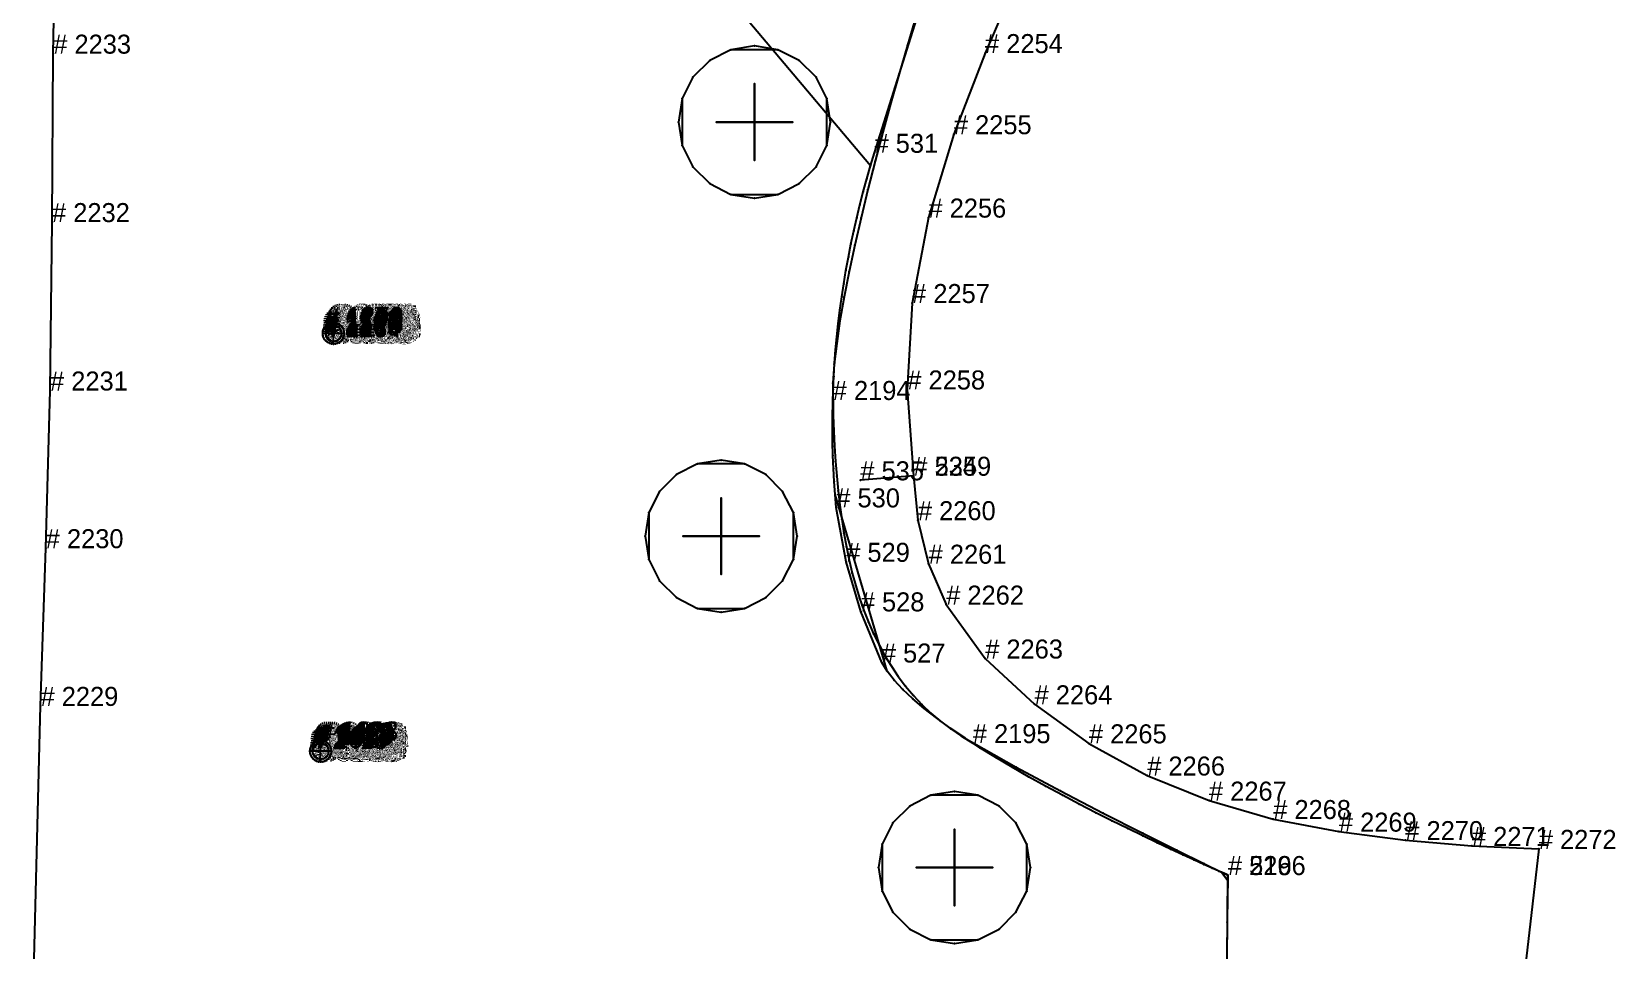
# Model space of a CAD drawing. Extents: x -129 to 180, y -125 to 336.
# Drawn here: x 45.14 to 65.97, y 207.43 to 219.51 of the extents above; entities that cross this region are included whole.
import ezdxf

# ---------------------------------------------------------------- set-up
doc = ezdxf.new("R2010")
doc.units = 0

# ---------------------------------------------------------------- blocks, each defined once
blk = doc.blocks.new('Pattern_74796_M')
at = {"layer": '1'}
for points in [[(45.14415, 206.090179), (45.260849, 210.641754), (45.329453, 212.715225), (45.385864, 214.788605), (45.412155, 217.002884), (45.428356, 219.217377), (45.504868, 223.177414)], [(58.132847, 220.273605), (57.679722, 219.224762), (57.269897, 218.158127), (56.936081, 217.061981), (56.72086, 215.938446), (56.658054, 214.802399), (56.737656, 213.667664), (56.797165, 213.083542), (56.938477, 212.511215), (57.16909, 211.973404), (57.682018, 211.264572), (58.330967, 210.66275), (59.046215, 210.149536), (59.812351, 209.726105), (60.624802, 209.39621), (61.46936, 209.154297), (62.333313, 208.988373), (63.206467, 208.877289), (64.082611, 208.800476), (64.961678, 208.761566), (64.700653, 206.480087)]]:
    blk.add_lwpolyline(points, dxfattribs=at)
at = {"layer": '2'}
for p in [(54.648319, 219.318573), (54.648319, 219.318573), (54.648319, 219.318573), (54.648319, 219.318573), (45.428356, 219.217377), (45.428356, 219.217377), (57.679722, 219.224762), (57.679722, 219.224762), (54.648319, 218.818573), (54.648319, 218.818573), (53.648319, 218.318573), (53.648319, 218.318573), (54.148319, 218.318573), (54.148319, 218.318573), (54.148319, 218.318573), (54.148319, 218.318573), (55.148319, 218.318573), (55.148319, 218.318573), (55.648319, 218.318573), (55.648319, 218.318573), (57.269897, 218.158127), (57.269897, 218.158127), (54.648319, 217.818573), (54.648319, 217.818573), (54.648319, 217.818573), (54.648319, 217.818573), (56.22683, 217.91391), (56.22683, 217.91391), (54.648319, 217.318573), (54.648319, 217.318573), (45.412155, 217.002884), (45.412155, 217.002884), (56.936081, 217.061981), (56.936081, 217.061981), (56.72086, 215.938446), (56.72086, 215.938446), (48.971142, 215.539795), (48.971142, 215.539795), (48.971176, 215.539825), (48.971176, 215.539825), (48.973839, 215.567322), (48.973839, 215.567322), (48.981857, 215.593796), (48.981857, 215.593796), (48.994907, 215.618195), (48.994907, 215.618195), (49.00642, 215.539795), (49.00642, 215.539795), (49.012463, 215.639572), (49.012463, 215.639572), (49.014465, 215.580292), (49.014465, 215.580292), (49.033848, 215.65712), (49.033848, 215.65712), (49.037415, 215.614624), (49.037415, 215.614624), (49.058228, 215.670166), (49.058228, 215.670166), (49.071739, 215.637558), (49.071739, 215.637558), (49.084702, 215.678192), (49.084702, 215.678192), (49.112255, 215.680893), (49.112255, 215.680893), (49.112255, 215.645615), (49.112255, 215.645615), (49.112289, 215.680939), (49.112289, 215.680939), (49.139771, 215.678192), (49.139771, 215.678192), (49.152744, 215.637573), (49.152744, 215.637573), (49.166233, 215.670151), (49.166233, 215.670151), (49.187073, 215.614624), (49.187073, 215.614624), (49.190636, 215.65712), (49.190636, 215.65712), (49.210007, 215.580292), (49.210007, 215.580292), (49.212021, 215.639572), (49.212021, 215.639572), (49.21809, 215.539795), (49.21809, 215.539795), (49.21809, 215.539795), (49.21809, 215.539795), (49.229565, 215.618195), (49.229565, 215.618195), (49.242615, 215.593796), (49.242615, 215.593796), (49.250645, 215.567322), (49.250645, 215.567322), (49.253368, 215.539795), (49.253368, 215.539795), (49.253368, 215.539795), (49.253368, 215.539795), (49.253403, 215.539825), (49.253403, 215.539825), (48.973839, 215.512268), (48.973839, 215.512268), (48.981857, 215.485794), (48.981857, 215.485794), (48.994907, 215.461395), (48.994907, 215.461395), (49.012463, 215.440018), (49.012463, 215.440018), (49.014465, 215.499298), (49.014465, 215.499298), (49.033836, 215.422455), (49.033836, 215.422455), (49.037415, 215.464951), (49.037415, 215.464951), (49.058228, 215.409424), (49.058228, 215.409424), (49.071739, 215.442017), (49.071739, 215.442017), (49.084702, 215.401398), (49.084702, 215.401398), (49.112255, 215.43396), (49.112255, 215.43396), (49.112255, 215.398682), (49.112255, 215.398682), (49.112289, 215.398727), (49.112289, 215.398727), (49.139771, 215.401398), (49.139771, 215.401398), (49.152744, 215.442017), (49.152744, 215.442017), (49.166233, 215.409424), (49.166233, 215.409424), (49.187073, 215.464951), (49.187073, 215.464951), (49.190636, 215.42247), (49.190636, 215.42247), (49.210007, 215.499298), (49.210007, 215.499298), (49.212021, 215.440018), (49.212021, 215.440018), (49.229565, 215.461395), (49.229565, 215.461395), (49.242615, 215.485794), (49.242615, 215.485794), (49.250645, 215.512268), (49.250645, 215.512268), (45.385864, 214.788605), (45.385864, 214.788605), (56.658054, 214.802399), (56.658054, 214.802399), (55.67767, 214.663834), (55.67767, 214.663834), (54.209515, 213.874176), (54.209515, 213.874176), (54.209515, 213.874176), (54.209515, 213.874176), (56.737656, 213.667664), (56.737656, 213.667664), (56.737656, 213.667664), (56.737656, 213.667664), (56.040222, 213.607758), (56.040222, 213.607758), (54.209515, 213.374176), (54.209515, 213.374176), (55.724205, 213.251648), (55.724205, 213.251648), (56.797165, 213.083542), (56.797165, 213.083542), (53.209515, 212.874176), (53.209515, 212.874176), (53.709515, 212.874176), (53.709515, 212.874176), (53.709515, 212.874176), (53.709515, 212.874176), (54.709515, 212.874176), (54.709515, 212.874176), (55.209515, 212.874176), (55.209515, 212.874176), (45.329453, 212.715225), (45.329453, 212.715225), (55.85471, 212.536118), (55.85471, 212.536118), (56.938477, 212.511215), (56.938477, 212.511215), (54.209515, 212.374176), (54.209515, 212.374176), (54.209515, 212.374176), (54.209515, 212.374176), (54.209515, 211.874176), (54.209515, 211.874176), (56.046021, 211.884491), (56.046021, 211.884491), (57.16909, 211.973404), (57.16909, 211.973404), (56.323242, 211.211868), (56.323242, 211.211868), (57.682018, 211.264572), (57.682018, 211.264572), (45.260849, 210.641754), (45.260849, 210.641754), (58.330967, 210.66275), (58.330967, 210.66275), (48.826744, 210.124817), (48.826744, 210.124817), (48.844299, 210.146194), (48.844299, 210.146194), (48.865673, 210.163742), (48.865673, 210.163742), (48.869247, 210.121246), (48.869247, 210.121246), (48.890076, 210.176788), (48.890076, 210.176788), (48.903587, 210.144196), (48.903587, 210.144196), (48.91655, 210.184814), (48.91655, 210.184814), (48.944077, 210.187531), (48.944077, 210.187531), (48.944092, 210.187531), (48.944092, 210.187531), (48.944092, 210.152252), (48.944092, 210.152252), (48.971619, 210.184814), (48.971619, 210.184814), (48.984581, 210.144196), (48.984581, 210.144196), (48.998081, 210.176788), (48.998081, 210.176788), (49.018921, 210.121246), (49.018921, 210.121246), (49.022484, 210.163742), (49.022484, 210.163742), (49.043869, 210.146194), (49.043869, 210.146194), (49.061413, 210.124817), (49.061413, 210.124817), (57.518848, 210.152069), (57.518848, 210.152069), (59.046215, 210.149536), (59.046215, 210.149536), (48.802979, 210.046417), (48.802979, 210.046417), (48.802979, 210.046417), (48.802979, 210.046417), (48.805687, 210.073944), (48.805687, 210.073944), (48.805687, 210.01889), (48.805687, 210.01889), (48.813705, 210.100418), (48.813705, 210.100418), (48.813705, 209.992401), (48.813705, 209.992401), (48.826744, 209.968018), (48.826744, 209.968018), (48.838257, 210.046417), (48.838257, 210.046417), (48.844299, 209.946625), (48.844299, 209.946625), (48.846298, 210.086914), (48.846298, 210.086914), (48.846298, 210.00592), (48.846298, 210.00592), (48.865673, 209.929092), (48.865673, 209.929092), (48.869247, 209.971588), (48.869247, 209.971588), (48.890076, 209.916046), (48.890076, 209.916046), (48.903587, 209.948639), (48.903587, 209.948639), (48.91655, 209.90802), (48.91655, 209.90802), (48.944077, 209.905319), (48.944077, 209.905319), (48.944092, 209.940582), (48.944092, 209.940582), (48.944092, 209.905304), (48.944092, 209.905304), (48.971619, 209.90802), (48.971619, 209.90802), (48.984581, 209.948639), (48.984581, 209.948639), (48.998081, 209.916046), (48.998081, 209.916046), (49.018921, 209.971588), (49.018921, 209.971588), (49.022484, 209.929092), (49.022484, 209.929092), (49.04187, 210.086914), (49.04187, 210.086914), (49.04187, 210.00592), (49.04187, 210.00592), (49.043858, 209.94664), (49.043858, 209.94664), (49.049927, 210.046417), (49.049927, 210.046417), (49.049927, 210.046417), (49.049927, 210.046417), (49.061413, 209.968018), (49.061413, 209.968018), (49.074448, 210.100418), (49.074448, 210.100418), (49.074448, 209.992401), (49.074448, 209.992401), (49.082481, 210.073944), (49.082481, 210.073944), (49.082481, 210.01889), (49.082481, 210.01889), (49.08519, 210.046417), (49.08519, 210.046417), (49.085205, 210.046417), (49.085205, 210.046417), (49.085205, 210.046417), (49.085205, 210.046417), (59.812351, 209.726105), (59.812351, 209.726105), (57.277634, 209.51622), (57.277634, 209.51622), (57.277634, 209.51622), (57.277634, 209.51622), (60.624802, 209.39621), (60.624802, 209.39621), (61.46936, 209.154297), (61.46936, 209.154297), (57.277634, 209.01622), (57.277634, 209.01622), (62.333313, 208.988373), (62.333313, 208.988373), (63.206467, 208.877289), (63.206467, 208.877289), (64.082611, 208.800476), (64.082611, 208.800476), (64.961678, 208.761566), (64.961678, 208.761566), (56.277634, 208.51622), (56.277634, 208.51622), (56.777634, 208.51622), (56.777634, 208.51622), (56.777634, 208.51622), (56.777634, 208.51622), (57.777634, 208.51622), (57.777634, 208.51622), (58.277634, 208.51622), (58.277634, 208.51622), (60.87352, 208.417664), (60.87352, 208.417664), (60.87352, 208.417664), (60.87352, 208.417664), (57.277634, 208.01622), (57.277634, 208.01622), (57.277634, 208.01622), (57.277634, 208.01622), (57.277634, 207.51622), (57.277634, 207.51622)]:
    blk.add_point(p, dxfattribs=at)
at = {"layer": '3'}
for p in [(54.339306, 219.269623), (54.339306, 219.269623), (54.957336, 219.269623), (54.957336, 219.269623), (56.659882, 219.329376), (56.659882, 219.329376), (54.060532, 219.127579), (54.060532, 219.127579), (55.236107, 219.127579), (55.236107, 219.127579), (53.839306, 218.906357), (53.839306, 218.906357), (55.457336, 218.906357), (55.457336, 218.906357), (56.550312, 218.950836), (56.550312, 218.950836), (53.697266, 218.627579), (53.697266, 218.627579), (55.599377, 218.627579), (55.599377, 218.627579), (56.442513, 218.569016), (56.442513, 218.569016), (56.337563, 218.186462), (56.337563, 218.186462), (53.697266, 218.009552), (53.697266, 218.009552), (55.599377, 218.009552), (55.599377, 218.009552), (53.839306, 217.730774), (53.839306, 217.730774), (55.457336, 217.730774), (55.457336, 217.730774), (56.174973, 217.74408), (56.174973, 217.74408), (56.23653, 217.805756), (56.23653, 217.805756), (54.060532, 217.509552), (54.060532, 217.509552), (55.236107, 217.509552), (55.236107, 217.509552), (56.0788, 217.402527), (56.0788, 217.402527), (56.125626, 217.573593), (56.125626, 217.573593), (56.140491, 217.429459), (56.140491, 217.429459), (54.339306, 217.367523), (54.339306, 217.367523), (54.957336, 217.367523), (54.957336, 217.367523), (56.0345, 217.230911), (56.0345, 217.230911), (55.992725, 217.058823), (55.992725, 217.058823), (56.050514, 217.060135), (56.050514, 217.060135), (55.953491, 216.886292), (55.953491, 216.886292), (55.916794, 216.713379), (55.916794, 216.713379), (55.967674, 216.700333), (55.967674, 216.700333), (55.85104, 216.366592), (55.85104, 216.366592), (55.882641, 216.540131), (55.882641, 216.540131), (55.821991, 216.19281), (55.821991, 216.19281), (55.893044, 216.352615), (55.893044, 216.352615), (55.795506, 216.01886), (55.795506, 216.01886), (55.82769, 216.019562), (55.82769, 216.019562), (55.771587, 215.844772), (55.771587, 215.844772), (55.750237, 215.670593), (55.750237, 215.670593), (55.77269, 215.703735), (55.77269, 215.703735), (55.715275, 215.322205), (55.715275, 215.322205), (55.729118, 215.407669), (55.729118, 215.407669), (55.731464, 215.496399), (55.731464, 215.496399), (55.69804, 215.133957), (55.69804, 215.133957), (55.701668, 215.148071), (55.701668, 215.148071), (55.690655, 214.974075), (55.690655, 214.974075), (55.680534, 214.885162), (55.680534, 214.885162), (55.68224, 214.800232), (55.68224, 214.800232), (55.676426, 214.626617), (55.676426, 214.626617), (55.672623, 214.280258), (55.672623, 214.280258), (55.673218, 214.453278), (55.673218, 214.453278), (55.683456, 214.458282), (55.683456, 214.458282), (55.674644, 214.10759), (55.674644, 214.10759), (55.691338, 214.255249), (55.691338, 214.255249), (55.679291, 213.935364), (55.679291, 213.935364), (55.701534, 214.05481), (55.701534, 214.05481), (55.714279, 213.857086), (55.714279, 213.857086), (53.621727, 213.683197), (53.621727, 213.683197), (53.900497, 213.825226), (53.900497, 213.825226), (54.518528, 213.825226), (54.518528, 213.825226), (54.797302, 213.683197), (54.797302, 213.683197), (55.686565, 213.763596), (55.686565, 213.763596), (55.729794, 213.662216), (55.729794, 213.662216), (53.400497, 213.461975), (53.400497, 213.461975), (55.018528, 213.461975), (55.018528, 213.461975), (55.696472, 213.592361), (55.696472, 213.592361), (55.748302, 213.470337), (55.748302, 213.470337), (55.709015, 213.421692), (55.709015, 213.421692), (55.770035, 213.281525), (55.770035, 213.281525), (53.258457, 213.183197), (53.258457, 213.183197), (55.160568, 213.183197), (55.160568, 213.183197), (55.795208, 213.095932), (55.795208, 213.095932), (55.824055, 212.913666), (55.824055, 212.913666), (55.8568, 212.734848), (55.8568, 212.734848), (53.258457, 212.56517), (53.258457, 212.56517), (55.160568, 212.56517), (55.160568, 212.56517), (55.893665, 212.559586), (55.893665, 212.559586), (53.400497, 212.286392), (53.400497, 212.286392), (55.018528, 212.286392), (55.018528, 212.286392), (55.934875, 212.388031), (55.934875, 212.388031), (55.980659, 212.220276), (55.980659, 212.220276), (53.621727, 212.06517), (53.621727, 212.06517), (54.797302, 212.06517), (54.797302, 212.06517), (56.031242, 212.056442), (56.031242, 212.056442), (53.900497, 211.923126), (53.900497, 211.923126), (54.518528, 211.923126), (54.518528, 211.923126), (56.086845, 211.896667), (56.086845, 211.896667), (56.147697, 211.741058), (56.147697, 211.741058), (56.214024, 211.589752), (56.214024, 211.589752), (56.286045, 211.442825), (56.286045, 211.442825), (56.363995, 211.300446), (56.363995, 211.300446), (56.448093, 211.16272), (56.448093, 211.16272), (56.392807, 211.097565), (56.392807, 211.097565), (56.485065, 210.97937), (56.485065, 210.97937), (56.538563, 211.029755), (56.538563, 211.029755), (56.598183, 210.85788), (56.598183, 210.85788), (56.635635, 210.901672), (56.635635, 210.901672), (56.730331, 210.733627), (56.730331, 210.733627), (56.739532, 210.778595), (56.739532, 210.778595), (56.850475, 210.66066), (56.850475, 210.66066), (56.879688, 210.607224), (56.879688, 210.607224), (56.9687, 210.547974), (56.9687, 210.547974), (57.044422, 210.479218), (57.044422, 210.479218), (57.094421, 210.440643), (57.094421, 210.440643), (57.222706, 210.350204), (57.222706, 210.350204), (57.227871, 210.338806), (57.227871, 210.338806), (57.36927, 210.242569), (57.36927, 210.242569), (57.412708, 210.220749), (57.412708, 210.220749), (57.61261, 210.091415), (57.61261, 210.091415), (57.820576, 209.962799), (57.820576, 209.962799), (58.034779, 209.835464), (58.034779, 209.835464), (58.089657, 209.834442), (58.089657, 209.834442), (58.253391, 209.709976), (58.253391, 209.709976), (58.47459, 209.586929), (58.47459, 209.586929), (58.669903, 209.523849), (58.669903, 209.523849), (56.68985, 209.325226), (56.68985, 209.325226), (56.96862, 209.46727), (56.96862, 209.46727), (57.586651, 209.46727), (57.586651, 209.46727), (57.865421, 209.325226), (57.865421, 209.325226), (58.696545, 209.466888), (58.696545, 209.466888), (58.917423, 209.350418), (58.917423, 209.350418), (56.46862, 209.104019), (56.46862, 209.104019), (58.086651, 209.104019), (58.086651, 209.104019), (59.135403, 209.238113), (59.135403, 209.238113), (59.233223, 209.231186), (59.233223, 209.231186), (59.348652, 209.130539), (59.348652, 209.130539), (59.555347, 209.028259), (59.555347, 209.028259), (59.753265, 208.967331), (59.753265, 208.967331), (59.753658, 208.93187), (59.753658, 208.93187), (56.32658, 208.825226), (56.32658, 208.825226), (58.228691, 208.825226), (58.228691, 208.825226), (59.941757, 208.841934), (59.941757, 208.841934), (60.117813, 208.759018), (60.117813, 208.759018), (60.203671, 208.743179), (60.203671, 208.743179), (60.280006, 208.683701), (60.280006, 208.683701), (60.426502, 208.616562), (60.426502, 208.616562), (60.555473, 208.558182), (60.555473, 208.558182), (60.558086, 208.569595), (60.558086, 208.569595), (60.665096, 208.509125), (60.665096, 208.509125), (60.75354, 208.469971), (60.75354, 208.469971), (60.790154, 208.457458), (60.790154, 208.457458), (60.818977, 208.441299), (60.818977, 208.441299), (60.859581, 208.42366), (60.859581, 208.42366), (60.872448, 208.345352), (60.872448, 208.345352), (56.32658, 208.207214), (56.32658, 208.207214), (58.228691, 208.207214), (58.228691, 208.207214), (60.869354, 208.13504), (60.869354, 208.13504), (56.46862, 207.928436), (56.46862, 207.928436), (58.086651, 207.928436), (58.086651, 207.928436), (56.68985, 207.707214), (56.68985, 207.707214), (57.865421, 207.707214), (57.865421, 207.707214), (60.864426, 207.796677), (60.864426, 207.796677), (56.96862, 207.56517), (56.96862, 207.56517), (57.586651, 207.56517), (57.586651, 207.56517)]:
    blk.add_point(p, dxfattribs=at)
at = {"layer": '8'}
for points in [[(60.698704, 186.643463), (60.87352, 208.417664), (60.859581, 208.42366), (60.818977, 208.441299), (60.75354, 208.469971), (60.665096, 208.509125), (60.555473, 208.558182), (60.426502, 208.616562), (60.280006, 208.683701), (60.117813, 208.759018), (59.941757, 208.841934), (59.753658, 208.93187), (59.555347, 209.028259), (59.348652, 209.130539), (59.135403, 209.238113), (58.917423, 209.350418), (58.696545, 209.466888), (58.47459, 209.586929), (58.253391, 209.709976), (58.034779, 209.835464), (57.820576, 209.962799), (57.61261, 210.091415), (57.412708, 210.220749), (57.222706, 210.350204), (57.044422, 210.479218), (56.879688, 210.607224), (56.730331, 210.733627), (56.598183, 210.85788), (56.485065, 210.97937), (56.392807, 211.097565), (56.323242, 211.211868), (56.046021, 211.884491), (55.85471, 212.536118), (55.724205, 213.251648), (55.709015, 213.421692), (55.696472, 213.592361), (55.686565, 213.763596), (55.679291, 213.935364), (55.674644, 214.10759), (55.672623, 214.280258), (55.673218, 214.453278), (55.676426, 214.626617), (55.68224, 214.800232), (55.690655, 214.974075), (55.701668, 215.148071), (55.715275, 215.322205), (55.731464, 215.496399), (55.750237, 215.670593), (55.771587, 215.844772), (55.795506, 216.01886), (55.821991, 216.19281), (55.85104, 216.366592), (55.882641, 216.540131), (55.916794, 216.713379), (55.953491, 216.886292), (55.992725, 217.058823), (56.0345, 217.230911), (56.0788, 217.402527), (56.125626, 217.573593), (56.174973, 217.74408), (56.22683, 217.91391), (57.787231, 222.870514)], [(56.770157, 219.702057), (56.659882, 219.329376), (56.550312, 218.950836), (56.442513, 218.569016), (56.337563, 218.186462), (56.23653, 217.805756), (56.140491, 217.429459), (56.050514, 217.060135), (55.967674, 216.700333), (55.893044, 216.352615), (55.82769, 216.019562), (55.77269, 215.703735), (55.729118, 215.407669), (55.69804, 215.133957), (55.680534, 214.885162), (55.67767, 214.663834), (55.683456, 214.458282), (55.691338, 214.255249), (55.701534, 214.05481), (55.714279, 213.857086), (55.729794, 213.662216), (55.748302, 213.470337), (55.770035, 213.281525), (55.795208, 213.095932), (55.824055, 212.913666), (55.8568, 212.734848), (55.893665, 212.559586), (55.934875, 212.388031), (55.980659, 212.220276), (56.031242, 212.056442), (56.086845, 211.896667), (56.147697, 211.741058), (56.214024, 211.589752), (56.286045, 211.442825), (56.363995, 211.300446), (56.448093, 211.16272), (56.538563, 211.029755), (56.635635, 210.901672), (56.739532, 210.778595), (56.850475, 210.66066), (56.9687, 210.547974), (57.094421, 210.440643), (57.227871, 210.338806), (57.36927, 210.242569), (57.518848, 210.152069), (58.089657, 209.834442), (58.669903, 209.523849), (59.233223, 209.231186), (59.753265, 208.967331), (60.203671, 208.743179), (60.558086, 208.569595), (60.790154, 208.457458), (60.87352, 208.417664), (60.872448, 208.345352), (60.869354, 208.13504), (60.864426, 207.796677), (60.857849, 207.34021)], [(49.253403, 215.539825), (48.971176, 215.539825)], [(49.112289, 215.398727), (49.112289, 215.680939)], [(56.737656, 213.667664), (56.040222, 213.607758)], [(48.944077, 209.905319), (48.944077, 210.187531)], [(49.08519, 210.046417), (48.802979, 210.046417)]]:
    blk.add_lwpolyline(points, dxfattribs=at)
for points in [[(54.648319, 219.318573), (54.339306, 219.269623), (54.060532, 219.127579), (53.839306, 218.906357), (53.697266, 218.627579), (53.648319, 218.318573), (53.697266, 218.009552), (53.839306, 217.730774), (54.060532, 217.509552), (54.339306, 217.367523), (54.648319, 217.318573), (54.957336, 217.367523), (55.236107, 217.509552), (55.457336, 217.730774), (55.599377, 218.009552), (55.648319, 218.318573), (55.599377, 218.627579), (55.457336, 218.906357), (55.236107, 219.127579), (54.957336, 219.269623), (54.648319, 219.318573)], [(54.648319, 217.818573), (54.648319, 218.818573), (54.648319, 217.818573)], [(54.148319, 218.318573), (55.148319, 218.318573), (54.148319, 218.318573)], [(49.253368, 215.539795), (49.250645, 215.512268), (49.242615, 215.485794), (49.229565, 215.461395), (49.212021, 215.440018), (49.190636, 215.42247), (49.166233, 215.409424), (49.139771, 215.401398), (49.112255, 215.398682), (49.084702, 215.401398), (49.058228, 215.409424), (49.033836, 215.422455), (49.012463, 215.440018), (48.994907, 215.461395), (48.981857, 215.485794), (48.973839, 215.512268), (48.971142, 215.539795), (48.973839, 215.567322), (48.981857, 215.593796), (48.994907, 215.618195), (49.012463, 215.639572), (49.033848, 215.65712), (49.058228, 215.670166), (49.084702, 215.678192), (49.112255, 215.680893), (49.139771, 215.678192), (49.166233, 215.670151), (49.190636, 215.65712), (49.212021, 215.639572), (49.229565, 215.618195), (49.242615, 215.593796), (49.250645, 215.567322), (49.253368, 215.539795)], [(49.21809, 215.539795), (49.210007, 215.499298), (49.187073, 215.464951), (49.152744, 215.442017), (49.112255, 215.43396), (49.071739, 215.442017), (49.037415, 215.464951), (49.014465, 215.499298), (49.00642, 215.539795), (49.014465, 215.580292), (49.037415, 215.614624), (49.071739, 215.637558), (49.112255, 215.645615), (49.152744, 215.637573), (49.187073, 215.614624), (49.210007, 215.580292), (49.21809, 215.539795)], [(54.209515, 213.874176), (53.900497, 213.825226), (53.621727, 213.683197), (53.400497, 213.461975), (53.258457, 213.183197), (53.209515, 212.874176), (53.258457, 212.56517), (53.400497, 212.286392), (53.621727, 212.06517), (53.900497, 211.923126), (54.209515, 211.874176), (54.518528, 211.923126), (54.797302, 212.06517), (55.018528, 212.286392), (55.160568, 212.56517), (55.209515, 212.874176), (55.160568, 213.183197), (55.018528, 213.461975), (54.797302, 213.683197), (54.518528, 213.825226), (54.209515, 213.874176)], [(54.209515, 212.374176), (54.209515, 213.374176), (54.209515, 212.374176)], [(53.709515, 212.874176), (54.709515, 212.874176), (53.709515, 212.874176)], [(49.085205, 210.046417), (49.082481, 210.01889), (49.074448, 209.992401), (49.061413, 209.968018), (49.043858, 209.94664), (49.022484, 209.929092), (48.998081, 209.916046), (48.971619, 209.90802), (48.944092, 209.905304), (48.91655, 209.90802), (48.890076, 209.916046), (48.865673, 209.929092), (48.844299, 209.946625), (48.826744, 209.968018), (48.813705, 209.992401), (48.805687, 210.01889), (48.802979, 210.046417), (48.805687, 210.073944), (48.813705, 210.100418), (48.826744, 210.124817), (48.844299, 210.146194), (48.865673, 210.163742), (48.890076, 210.176788), (48.91655, 210.184814), (48.944092, 210.187531), (48.971619, 210.184814), (48.998081, 210.176788), (49.022484, 210.163742), (49.043869, 210.146194), (49.061413, 210.124817), (49.074448, 210.100418), (49.082481, 210.073944), (49.085205, 210.046417)], [(49.049927, 210.046417), (49.04187, 210.00592), (49.018921, 209.971588), (48.984581, 209.948639), (48.944092, 209.940582), (48.903587, 209.948639), (48.869247, 209.971588), (48.846298, 210.00592), (48.838257, 210.046417), (48.846298, 210.086914), (48.869247, 210.121246), (48.903587, 210.144196), (48.944092, 210.152252), (48.984581, 210.144196), (49.018921, 210.121246), (49.04187, 210.086914), (49.049927, 210.046417)], [(57.277634, 209.51622), (56.96862, 209.46727), (56.68985, 209.325226), (56.46862, 209.104019), (56.32658, 208.825226), (56.277634, 208.51622), (56.32658, 208.207214), (56.46862, 207.928436), (56.68985, 207.707214), (56.96862, 207.56517), (57.277634, 207.51622), (57.586651, 207.56517), (57.865421, 207.707214), (58.086651, 207.928436), (58.228691, 208.207214), (58.277634, 208.51622), (58.228691, 208.825226), (58.086651, 209.104019), (57.865421, 209.325226), (57.586651, 209.46727), (57.277634, 209.51622)], [(57.277634, 208.01622), (57.277634, 209.01622), (57.277634, 208.01622)], [(56.777634, 208.51622), (57.777634, 208.51622), (56.777634, 208.51622)]]:
    blk.add_lwpolyline(points, close=True, dxfattribs=at)
at = {"layer": '85'}
for points in [[(60.859581, 208.42366), (60.818977, 208.441299), (60.75354, 208.469971), (60.665096, 208.509125), (60.555473, 208.558182), (60.426502, 208.616562), (60.280006, 208.683701), (60.117813, 208.759018), (59.941757, 208.841934), (59.753658, 208.93187), (59.555347, 209.028259), (59.348652, 209.130539), (59.135403, 209.238113), (58.917423, 209.350418), (58.696545, 209.466888), (58.47459, 209.586929), (58.253391, 209.709976), (58.034779, 209.835464), (57.820576, 209.962799), (57.61261, 210.091415), (57.412708, 210.220749), (57.222706, 210.350204), (57.044422, 210.479218), (56.879688, 210.607224), (56.730331, 210.733627), (56.598183, 210.85788), (56.485065, 210.97937), (56.392807, 211.097565), (55.709015, 213.421692), (55.696472, 213.592361), (55.686565, 213.763596), (55.679291, 213.935364), (55.674644, 214.10759), (55.672623, 214.280258), (55.673218, 214.453278), (55.676426, 214.626617), (55.68224, 214.800232), (55.690655, 214.974075), (55.701668, 215.148071), (55.715275, 215.322205), (55.731464, 215.496399), (55.750237, 215.670593), (55.771587, 215.844772), (55.795506, 216.01886), (55.821991, 216.19281), (55.85104, 216.366592), (55.882641, 216.540131), (55.916794, 216.713379), (55.953491, 216.886292), (55.992725, 217.058823), (56.0345, 217.230911), (56.0788, 217.402527), (56.125626, 217.573593), (56.174973, 217.74408), (47.681297, 227.812088)], [(56.770157, 219.702057), (56.659882, 219.329376), (56.550312, 218.950836), (56.442513, 218.569016), (56.337563, 218.186462), (56.23653, 217.805756), (56.140491, 217.429459), (56.050514, 217.060135), (55.967674, 216.700333), (55.893044, 216.352615), (55.82769, 216.019562), (55.77269, 215.703735), (55.729118, 215.407669), (55.69804, 215.133957), (55.680534, 214.885162), (55.683456, 214.458282), (55.691338, 214.255249), (55.701534, 214.05481), (55.714279, 213.857086), (55.729794, 213.662216), (55.748302, 213.470337), (55.770035, 213.281525), (55.795208, 213.095932), (55.824055, 212.913666), (55.8568, 212.734848), (55.893665, 212.559586), (55.934875, 212.388031), (55.980659, 212.220276), (56.031242, 212.056442), (56.086845, 211.896667), (56.147697, 211.741058), (56.214024, 211.589752), (56.286045, 211.442825), (56.363995, 211.300446), (56.448093, 211.16272), (56.538563, 211.029755), (56.635635, 210.901672), (56.739532, 210.778595), (56.850475, 210.66066), (56.9687, 210.547974), (57.094421, 210.440643), (57.227871, 210.338806), (57.36927, 210.242569), (58.089657, 209.834442), (58.669903, 209.523849), (59.233223, 209.231186), (59.753265, 208.967331), (60.203671, 208.743179), (60.558086, 208.569595), (60.790154, 208.457458), (60.872448, 208.345352), (60.869354, 208.13504), (60.864426, 207.796677), (60.857849, 207.34021)], [(48.971176, 215.539825)], [(49.112289, 215.680939)], [(56.040222, 213.607758)], [(48.944077, 210.187531)], [(48.802979, 210.046417)]]:
    blk.add_lwpolyline(points, dxfattribs=at)
for points in [[(54.339306, 219.269623), (54.060532, 219.127579), (53.839306, 218.906357), (53.697266, 218.627579), (53.697266, 218.009552), (53.839306, 217.730774), (54.060532, 217.509552), (54.339306, 217.367523), (54.957336, 217.367523), (55.236107, 217.509552), (55.457336, 217.730774), (55.599377, 218.009552), (55.599377, 218.627579), (55.457336, 218.906357), (55.236107, 219.127579), (54.957336, 219.269623)], [(53.900497, 213.825226), (53.621727, 213.683197), (53.400497, 213.461975), (53.258457, 213.183197), (53.258457, 212.56517), (53.400497, 212.286392), (53.621727, 212.06517), (53.900497, 211.923126), (54.518528, 211.923126), (54.797302, 212.06517), (55.018528, 212.286392), (55.160568, 212.56517), (55.160568, 213.183197), (55.018528, 213.461975), (54.797302, 213.683197), (54.518528, 213.825226)], [(56.96862, 209.46727), (56.68985, 209.325226), (56.46862, 209.104019), (56.32658, 208.825226), (56.32658, 208.207214), (56.46862, 207.928436), (56.68985, 207.707214), (56.96862, 207.56517), (57.586651, 207.56517), (57.865421, 207.707214), (58.086651, 207.928436), (58.228691, 208.207214), (58.228691, 208.825226), (58.086651, 209.104019), (57.865421, 209.325226), (57.586651, 209.46727)]]:
    blk.add_lwpolyline(points, close=True, dxfattribs=at)
at = {"layer": '1'}
for s, p in [('# 2254', (57.679722, 219.224762)), ('# 2233', (45.428356, 219.217377)), ('# 2255', (57.269897, 218.158127)), ('# 2232', (45.412155, 217.002884)), ('# 2256', (56.936081, 217.061981)), ('# 2257', (56.72086, 215.938446)), ('# 2231', (45.385864, 214.788605)), ('# 2258', (56.658054, 214.802399)), ('# 2259', (56.737656, 213.667664)), ('# 2260', (56.797165, 213.083542)), ('# 2230', (45.329453, 212.715225)), ('# 2261', (56.938477, 212.511215)), ('# 2262', (57.16909, 211.973404)), ('# 2263', (57.682018, 211.264572)), ('# 2229', (45.260849, 210.641754)), ('# 2264', (58.330967, 210.66275)), ('# 2265', (59.046215, 210.149536)), ('# 2266', (59.812351, 209.726105)), ('# 2267', (60.624802, 209.39621)), ('# 2268', (61.46936, 209.154297)), ('# 2269', (62.333313, 208.988373)), ('# 2270', (63.206467, 208.877289)), ('# 2271', (64.082611, 208.800476)), ('# 2272', (64.961678, 208.761566))]:
    blk.add_text(s, height=0.25, dxfattribs=at).set_placement(p)
at = {"layer": '8'}
for s, p in [('# 531', (56.22683, 217.91391)), ('# 1266', (48.971142, 215.539795)), ('# 1137', (48.971176, 215.539825)), ('# 1267', (48.973839, 215.567322)), ('# 1265', (48.973839, 215.512268)), ('# 1268', (48.981857, 215.593796)), ('# 1264', (48.981857, 215.485794)), ('# 1269', (48.994907, 215.618195)), ('# 1178', (49.00642, 215.539795)), ('# 1270', (49.012463, 215.639572)), ('# 1179', (49.014465, 215.580292)), ('# 1177', (49.014465, 215.499298)), ('# 1271', (49.033848, 215.65712)), ('# 1180', (49.037415, 215.614624)), ('# 1272', (49.058228, 215.670166)), ('# 1181', (49.071739, 215.637558)), ('# 1273', (49.084702, 215.678192)), ('# 1274', (49.112255, 215.680893)), ('# 1182', (49.112255, 215.645615)), ('# 1135', (49.112289, 215.680939)), ('# 1275', (49.139771, 215.678192)), ('# 1183', (49.152744, 215.637573)), ('# 1276', (49.166233, 215.670151)), ('# 1184', (49.187073, 215.614624)), ('# 1277', (49.190636, 215.65712)), ('# 1185', (49.210007, 215.580292)), ('# 1171', (49.210007, 215.499298)), ('# 1278', (49.212021, 215.639572)), ('# 1170', (49.21809, 215.539795)), ('# 1170', (49.21809, 215.539795)), ('# 1279', (49.229565, 215.618195)), ('# 1280', (49.242615, 215.593796)), ('# 1252', (49.242615, 215.485794)), ('# 1281', (49.250645, 215.567322)), ('# 1251', (49.250645, 215.512268)), ('# 1250', (49.253368, 215.539795)), ('# 1250', (49.253368, 215.539795)), ('# 1136', (49.253403, 215.539825)), ('# 1263', (48.994907, 215.461395)), ('# 1262', (49.012463, 215.440018)), ('# 1261', (49.033836, 215.422455)), ('# 1176', (49.037415, 215.464951)), ('# 1260', (49.058228, 215.409424)), ('# 1175', (49.071739, 215.442017)), ('# 1259', (49.084702, 215.401398)), ('# 1174', (49.112255, 215.43396)), ('# 1258', (49.112255, 215.398682)), ('# 1134', (49.112289, 215.398727)), ('# 1257', (49.139771, 215.401398)), ('# 1173', (49.152744, 215.442017)), ('# 1256', (49.166233, 215.409424)), ('# 1172', (49.187073, 215.464951)), ('# 1255', (49.190636, 215.42247)), ('# 1254', (49.212021, 215.440018)), ('# 1253', (49.229565, 215.461395)), ('# 2194', (55.67767, 214.663834)), ('# 535', (56.040222, 213.607758)), ('# 534', (56.737656, 213.667664)), ('# 530', (55.724205, 213.251648)), ('# 529', (55.85471, 212.536118)), ('# 528', (56.046021, 211.884491)), ('# 527', (56.323242, 211.211868)), ('# 1415', (48.805687, 210.073944)), ('# 1416', (48.813705, 210.100418)), ('# 1417', (48.826744, 210.124817)), ('# 1418', (48.844299, 210.146194)), ('# 1327', (48.846298, 210.086914)), ('# 1419', (48.865673, 210.163742)), ('# 1328', (48.869247, 210.121246)), ('# 1420', (48.890076, 210.176788)), ('# 1329', (48.903587, 210.144196)), ('# 1421', (48.91655, 210.184814)), ('# 1283', (48.944077, 210.187531)), ('# 1422', (48.944092, 210.187531)), ('# 1330', (48.944092, 210.152252)), ('# 1423', (48.971619, 210.184814)), ('# 1331', (48.984581, 210.144196)), ('# 1424', (48.998081, 210.176788)), ('# 1332', (49.018921, 210.121246)), ('# 1425', (49.022484, 210.163742)), ('# 1333', (49.04187, 210.086914)), ('# 1426', (49.043869, 210.146194)), ('# 1427', (49.061413, 210.124817)), ('# 1428', (49.074448, 210.100418)), ('# 1429', (49.082481, 210.073944)), ('# 2195', (57.518848, 210.152069)), ('# 1285', (48.802979, 210.046417)), ('# 1414', (48.802979, 210.046417)), ('# 1413', (48.805687, 210.01889)), ('# 1412', (48.813705, 209.992401)), ('# 1411', (48.826744, 209.968018)), ('# 1326', (48.838257, 210.046417)), ('# 1410', (48.844299, 209.946625)), ('# 1325', (48.846298, 210.00592)), ('# 1409', (48.865673, 209.929092)), ('# 1324', (48.869247, 209.971588)), ('# 1408', (48.890076, 209.916046)), ('# 1323', (48.903587, 209.948639)), ('# 1407', (48.91655, 209.90802)), ('# 1282', (48.944077, 209.905319)), ('# 1322', (48.944092, 209.940582)), ('# 1406', (48.944092, 209.905304)), ('# 1405', (48.971619, 209.90802)), ('# 1321', (48.984581, 209.948639)), ('# 1404', (48.998081, 209.916046)), ('# 1320', (49.018921, 209.971588)), ('# 1403', (49.022484, 209.929092)), ('# 1319', (49.04187, 210.00592)), ('# 1402', (49.043858, 209.94664)), ('# 1318', (49.049927, 210.046417)), ('# 1318', (49.049927, 210.046417)), ('# 1401', (49.061413, 209.968018)), ('# 1400', (49.074448, 209.992401)), ('# 1399', (49.082481, 210.01889)), ('# 1284', (49.08519, 210.046417)), ('# 1398', (49.085205, 210.046417)), ('# 1398', (49.085205, 210.046417)), ('# 2196', (60.87352, 208.417664)), ('# 526', (60.87352, 208.417664))]:
    blk.add_text(s, height=0.25, dxfattribs=at).set_placement(p)
at = {"layer": '85'}
for s, p in [('# 1137', (48.971176, 215.539825)), ('# 1135', (49.112289, 215.680939)), ('# 535', (56.040222, 213.607758)), ('# 1283', (48.944077, 210.187531)), ('# 1285', (48.802979, 210.046417))]:
    blk.add_text(s, height=0.25, dxfattribs=at).set_placement(p)

msp = doc.modelspace()

# ---------------------------------------------------------------- block references
at = {"layer": '1'}
msp.add_blockref('Pattern_74796_M', (0, 0), dxfattribs=at)

doc.saveas('drawing.dxf')
